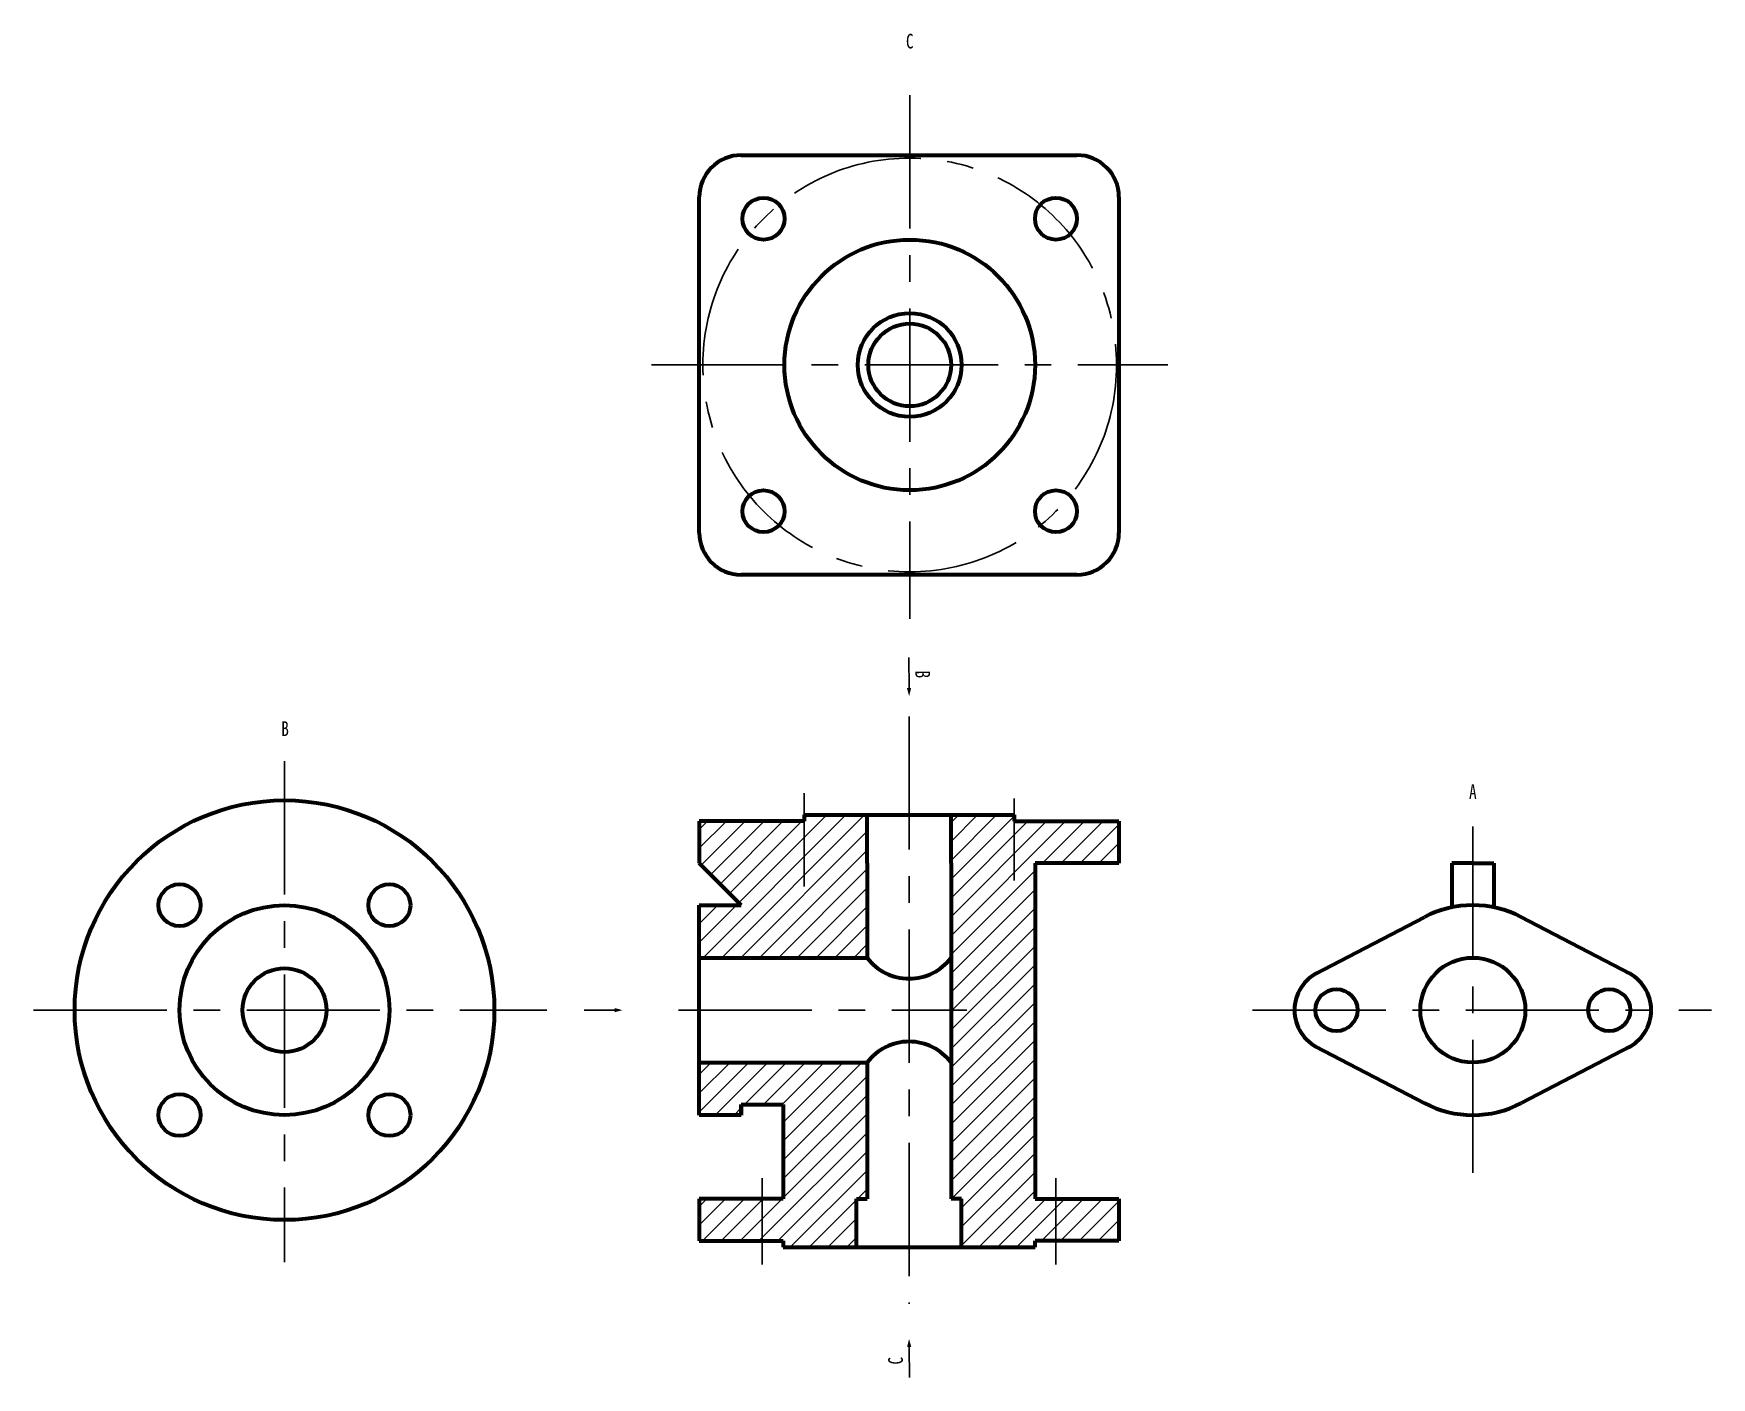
# Model space of a CAD drawing. Header units: millimetres. Extents: x 855 to 2457, y 1052 to 1536.
# Drawn here: x 2057.6 to 2457.5, y 1192.9 to 1513.1 of the extents above; entities that cross this region are included whole.
import ezdxf
from ezdxf.enums import TextEntityAlignment as Align

# ---------------------------------------------------------------- set-up
doc = ezdxf.new("R2010")
doc.units = ezdxf.units.MM
doc.linetypes.add('CENTER', pattern=[50.8, 31.75, -6.35, 6.35, -6.35])
for name, color, linetype, lineweight in [('中心线', 1, 'CENTER', 30), ('粗实线', 7, 'Continuous', 70), ('细实线', 3, 'Continuous', 30)]:
    doc.layers.add(name, color=color, linetype=linetype, lineweight=lineweight)
doc.styles.add('长仿宋体', font='', dxfattribs={"height": 3.5})
doc.styles.get('长仿宋体').set_extended_font_data('HYSWLongFangSong')
pattern_1 = [(45, (-507.941, -188.4545), (-2.245064, 2.245064), [])]

# ---------------------------------------------------------------- blocks, each defined once
blk = doc.blocks.new('*U2')
at = {"layer": '细实线'}
blk.add_line((-0.06, 9.15), (-0.01, 1.88), dxfattribs=at)
for points in [[(-2.92, 0, 0, 1, 0), (-2.92, 0, 1, 1, 0)], [(-0.01, 1.88, 1, 0, 0), (0, 0, 0, 0, 0)]]:
    blk.add_lwpolyline(points, format="xyseb", dxfattribs=at)
at = {"layer": '细实线', "style": '长仿宋体'}
blk.add_attdef('A', (1.48, 6.05), '', height=3.5, rotation=270.3588, dxfattribs=at)
blk = doc.blocks.new('*U3')
at = {"layer": '细实线'}
blk.add_line((0.06, -9.15), (0.01, -1.88), dxfattribs=at)
for points in [[(-2.92, 0, 0, 1, 0), (-2.92, 0, 1, 1, 0)], [(0.01, -1.88, 1, 0, 0), (0, 0, 0, 0, 0)]]:
    blk.add_lwpolyline(points, format="xyseb", dxfattribs=at)
at = {"layer": '细实线', "style": '长仿宋体'}
blk.add_attdef('A', (-1.48, -6.05), '', height=3.5, rotation=90.3588, dxfattribs=at)
blk = doc.blocks.new('*U4')
at = {"layer": '粗实线'}
blk.add_circle((0, 0), 5, dxfattribs=at)
blk = doc.blocks.new('*U5')
at = {"layer": '粗实线', "color": 0, "linetype": 'ByBlock', "lineweight": -2, "transparency": 16777216}
for p, rotation in [((681.89, 134.05), 89.99999999999999), ((681.89, 64.34), 180), ((751.59, 64.34), 270)]:
    blk.add_blockref('*U4', p, dxfattribs=dict(at, rotation=rotation))
blk.add_blockref('*U4', (751.59, 134.05), dxfattribs=at)
blk = doc.blocks.new('*U6')
at = {"layer": '粗实线'}
blk.add_circle((0, 0), 5, dxfattribs=at)
blk = doc.blocks.new('*U7')
at = {"layer": '粗实线', "color": 0, "linetype": 'ByBlock', "lineweight": -2, "transparency": 16777216}
for p, rotation in [((691.59, 460.68), 270.0000000000001), ((741.59, 460.68), 180), ((741.59, 410.68), 90.00000000000006)]:
    blk.add_blockref('*U6', p, dxfattribs=dict(at, rotation=rotation))
blk.add_blockref('*U6', (691.59, 410.68), dxfattribs=at)
blk = doc.blocks.new('A$C69840257')
at = {"layer": '细实线'}
h = blk.add_hatch(dxfattribs=at)
h.set_pattern_fill('ANSI31', color=256)
h.set_pattern_definition(pattern_1)
h.paths.add_polyline_path([(198.65, 134.02), (183.65, 134.02), (183.65, 132.52), (178.65, 132.52), (158.65, 132.52), (158.65, 122.52), (168.65, 112.52), (158.65, 112.52), (158.65, 100.02), (198.65, 100.02), (198.65, 122.52)])
h = blk.add_hatch(dxfattribs=at)
h.set_pattern_fill('ANSI31', color=256)
h.set_pattern_definition(pattern_1)
h.paths.add_polyline_path([(198.65, 75.02), (158.65, 75.02), (158.65, 62.52), (168.65, 62.52), (168.65, 65.02), (178.65, 65.02), (178.65, 42.52), (173.65, 42.52), (173.65, 32.52), (178.65, 32.52), (178.65, 31.02), (196.15, 31.02), (196.15, 42.52), (198.65, 42.52)])
h.paths.add_polyline_path([(238.65, 122.52), (258.65, 122.52), (258.65, 132.52), (233.65, 132.52), (233.65, 134.02), (218.65, 134.02), (218.65, 122.52), (218.65, 100.02), (218.65, 75.02), (218.65, 42.52), (221.15, 42.52), (221.15, 31.02), (238.65, 31.02), (238.65, 32.52), (243.65, 32.52), (243.65, 42.52), (238.65, 42.52)])
h = blk.add_hatch(dxfattribs=at)
h.set_pattern_fill('ANSI31', color=256)
h.set_pattern_definition(pattern_1)
h.paths.add_polyline_path([(173.65, 42.52), (158.65, 42.52), (158.65, 32.52), (173.65, 32.52)], flags=17)
h.paths.add_polyline_path([(258.65, 42.52), (243.65, 42.52), (243.65, 32.52), (258.65, 32.52)], flags=17)
at = {"layer": '中心线'}
for p, q in [((208.8, 305.52), (208.8, 180.73)), ((147.29, 241.25), (270.32, 241.25)), ((208.65, 157.52), (208.65, 17.52)), ((59.8, 146.82), (59.8, 27.49)), ((183.65, 139.2), (183.65, 116.97)), ((233.65, 137.97), (233.65, 118.37)), ((342.99, 131.27), (342.99, 43.78)), ((0, 87.52), (122.35, 87.52)), ((153.72, 87.52), (222.42, 87.52)), ((290.49, 87.52), (399.85, 87.52)), ((173.65, 47.47), (173.65, 26.88)), ((243.65, 47.47), (243.65, 26.88))]:
    blk.add_line(p, q, dxfattribs=at)
blk.add_circle((208.8, 241.25), 49.29, dxfattribs=at)
at = {"layer": '粗实线'}
for p, q in [((168.65, 291.25), (248.65, 291.25)), ((158.65, 201.25), (158.65, 281.25)), ((258.65, 281.25), (258.65, 201.25)), ((248.65, 191.25), (168.65, 191.25)), ((183.65, 132.52), (158.65, 132.52)), ((158.65, 132.52), (158.65, 122.52)), ((183.65, 132.52), (178.65, 132.52)), ((183.65, 134.02), (233.65, 134.02)), ((183.65, 134.02), (183.65, 132.52)), ((198.65, 122.52), (198.65, 134.02)), ((218.65, 122.52), (218.65, 134.02)), ((233.65, 134.02), (233.65, 132.52)), ((233.65, 132.52), (258.65, 132.52)), ((258.65, 132.52), (258.65, 122.52)), ((158.65, 122.52), (168.65, 112.52)), ((198.65, 122.52), (198.65, 100.02)), ((218.65, 122.52), (218.65, 100.02)), ((258.65, 122.52), (238.65, 122.52)), ((238.65, 122.52), (238.65, 42.52)), ((342.99, 122.52), (337.99, 122.52)), ((337.99, 122.52), (337.99, 112.02)), ((342.99, 122.52), (347.99, 122.52)), ((347.99, 122.52), (347.99, 112.02)), ((158.65, 62.52), (158.65, 112.52)), ((158.65, 112.52), (168.65, 112.52)), ((305.49, 96.18), (331.44, 109.7)), ((380.49, 96.18), (354.53, 109.7)), ((158.65, 100.02), (198.65, 100.02)), ((218.65, 100.02), (218.65, 75.02)), ((305.49, 78.86), (331.44, 65.35)), ((380.49, 78.86), (354.53, 65.35)), ((158.65, 75.02), (198.65, 75.02)), ((198.65, 75.02), (198.65, 42.52)), ((218.65, 75.02), (218.65, 42.52)), ((168.65, 65.02), (168.65, 62.52)), ((168.65, 62.52), (168.65, 65.02)), ((168.65, 65.02), (178.65, 65.02)), ((178.65, 65.02), (178.65, 42.52)), ((168.65, 62.52), (158.65, 62.52)), ((178.65, 42.52), (158.65, 42.52)), ((158.65, 42.52), (158.65, 32.52)), ((196.15, 31.02), (196.15, 42.52)), ((196.15, 42.52), (198.65, 42.52)), ((221.15, 42.52), (218.65, 42.52)), ((221.15, 31.02), (221.15, 42.52)), ((238.65, 42.52), (258.65, 42.52)), ((258.65, 42.52), (258.65, 32.52)), ((158.65, 32.52), (178.65, 32.52)), ((178.65, 32.52), (178.65, 31.02)), ((258.65, 32.52), (238.65, 32.52)), ((238.65, 31.02), (238.65, 32.52)), ((178.65, 31.02), (238.65, 31.02))]:
    blk.add_line(p, q, dxfattribs=at)
for centre, radius in [((208.8, 241.25), 29.85), ((208.8, 241.25), 12.35), ((208.8, 241.25), 9.85), ((59.8, 87.52), 50), ((59.8, 87.52), 25), ((342.99, 87.52), 12.5), ((59.8, 87.52), 10), ((310.49, 87.52), 5), ((375.49, 87.52), 5)]:
    blk.add_circle(centre, radius, dxfattribs=at)
for centre, radius, start, end in [((168.65, 281.25), 10, 90, 180), ((248.65, 281.25), 10, 0, 90), ((168.65, 201.25), 10, 180, 270), ((248.65, 201.25), 10, 270, 0), ((342.99, 87.52), 25, 62.4947, 117.5053), ((208.65, 107.52), 12.5, 216.8699, 323.1301), ((310.49, 87.52), 10, 115.0105, 244.9895), ((375.49, 87.52), 10, 295.0105, 64.9895), ((208.65, 67.52), 12.5, 36.8699, 143.1301), ((342.99, 87.52), 25, 242.4947, 297.5053)]:
    blk.add_arc(centre, radius, start, end, dxfattribs=at)
at = {"layer": '细实线'}
blk.add_line((131.21, 87.52), (138.48, 87.52), dxfattribs=at)
for points in [[(137.44, 87.52, 0, 1, 0), (137.44, 87.52, 1, 1, 0)], [(138.48, 87.52, 1, 0, 0), (140.36, 87.52, 0, 0, 0)]]:
    blk.add_lwpolyline(points, format="xyseb", dxfattribs=at)
at = {"layer": '粗实线'}
for name, p in [('*U5', (-507.94, 142.05)), ('*U7', (-656.8, -348.15))]:
    blk.add_blockref(name, p, dxfattribs=at)
at = {"layer": '细实线'}
for name, p, values in [('*U2', (208.65, 162.36), {'A': 'B'}), ('*U3', (208.65, 9.15), {'A': 'C'})]:
    blk.add_blockref(name, p, dxfattribs=at).add_auto_attribs(values)
at = {"layer": '细实线', "style": '长仿宋体'}
for s, p in [('C', (208.8, 318.41)), ('B', (59.94, 154.59)), ('A', (342.99, 139.59))]:
    blk.add_text(s, height=3.5, dxfattribs=at).set_placement(p, align=Align.MIDDLE)
blk.add_attdef('A', (134.32, 89.04), '', height=3.5, dxfattribs=at)

msp = doc.modelspace()

# ---------------------------------------------------------------- block references
msp.add_blockref('A$C69840257', (2057.638, 1192.876))

doc.saveas('drawing.dxf')
